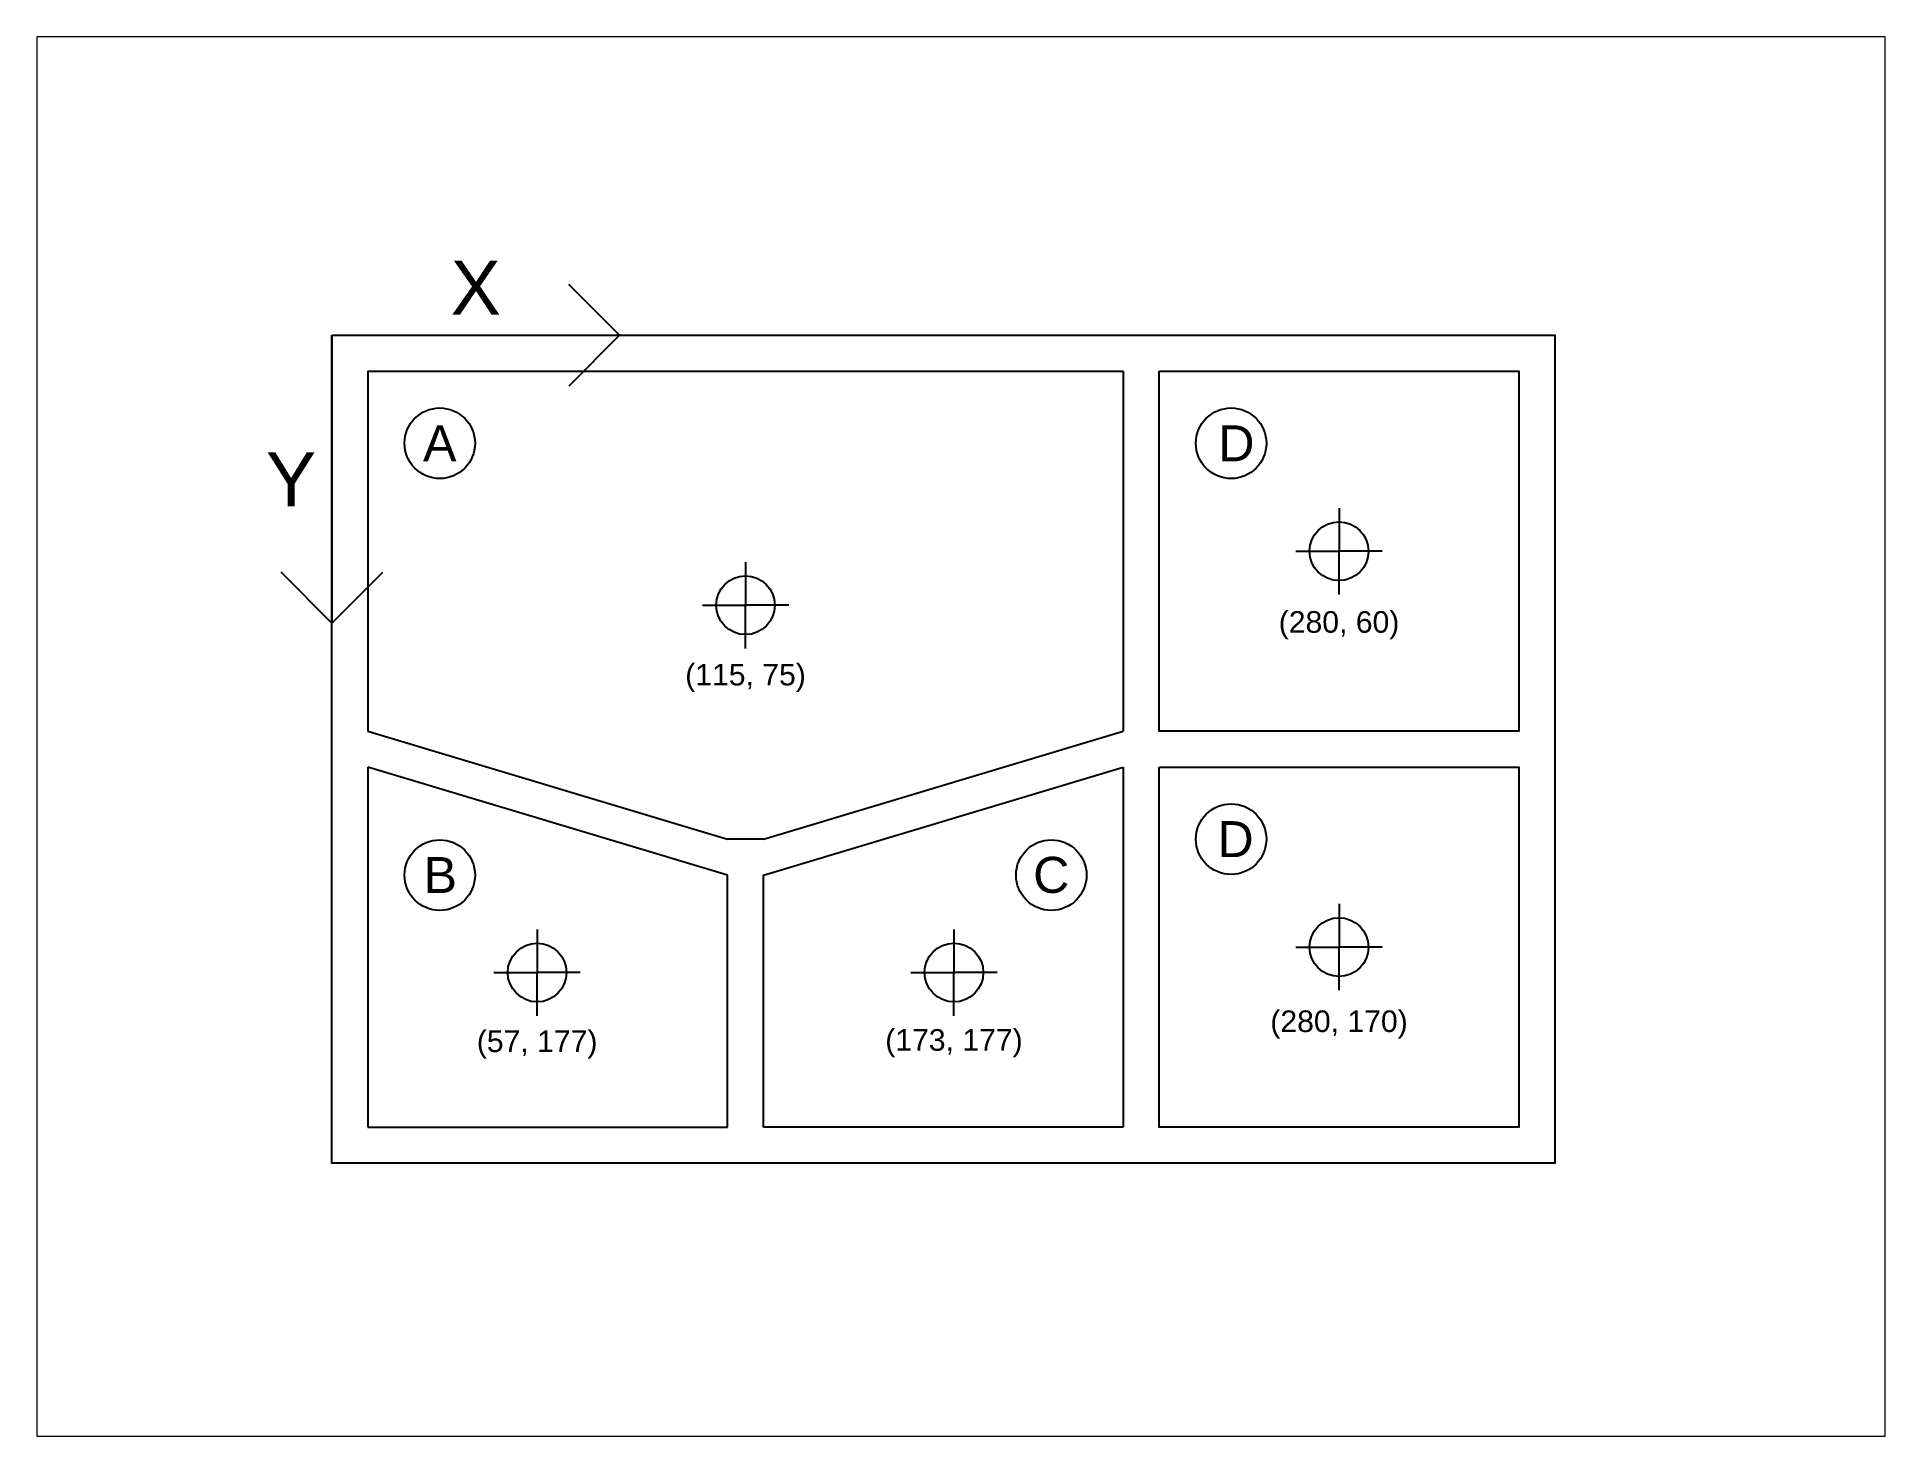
# Paper-space layout 'Layout1' of a CAD drawing. Header units: millimetres. Extents: x 3 to 260, y 2 to 197.
# The model-space entities are those that its viewports show. They can reach past a viewport. Long polylines and large blocks are cut down to what shows.
import ezdxf

# ---------------------------------------------------------------- set-up
doc = ezdxf.new("R2010")
doc.units = ezdxf.units.MM
doc.layers.add('Layer1', color=92, linetype='Continuous')
doc.layers.add('Letras', color=140, linetype='Continuous')
doc.styles.get("Standard").update_dxf_attribs({"font": 'arial.ttf'})

msp = doc.modelspace()

# ---------------------------------------------------------------- linework, layer by layer
for p, q in [((50, 250), (260, 250)), ((50, 250), (50, 150)), ((260, 250), (260, 150)), ((50, 150), (150, 120)), ((160, 120), (260, 150)), ((50, 140), (50, 40)), ((150, 110), (50, 140)), ((160, 110), (260, 140)), ((260, 140), (260, 40)), ((160, 120), (150, 120)), ((150, 40), (150, 110)), ((160, 40), (160, 110)), ((50, 40), (150, 40)), ((260, 40), (160, 40))]:
    msp.add_line(p, q)
for points in [[(40, 260), (380, 260), (380, 30), (40, 30)], [(270, 250), (370, 250), (370, 150), (270, 150)], [(270, 140), (370, 140), (370, 40), (270, 40)]]:
    msp.add_lwpolyline(points, close=True)
at = {"layer": 'Layer1'}
for p, q in [((120, 260), (105.86, 274.14)), ((40, 260), (40, 180)), ((40, 260), (120, 260)), ((120, 260), (105.86, 245.86)), ((320, 212), (320, 200)), ((155, 197), (155, 185)), ((308, 200), (320, 200)), ((320, 188), (320, 200)), ((332, 200), (320, 200)), ((40, 180), (25.86, 194.14)), ((40, 180), (54.14, 194.14)), ((143, 185), (155, 185)), ((155, 173), (155, 185)), ((167, 185), (155, 185)), ((320, 102), (320, 90)), ((97.06, 94.94), (97.06, 82.94)), ((212.94, 94.94), (212.94, 82.94)), ((308, 90), (320, 90)), ((320, 78), (320, 90)), ((332, 90), (320, 90)), ((85.06, 82.94), (97.06, 82.94)), ((97.06, 70.94), (97.06, 82.94)), ((109.06, 82.94), (97.06, 82.94)), ((200.94, 82.94), (212.94, 82.94)), ((212.94, 70.94), (212.94, 82.94)), ((224.94, 82.94), (212.94, 82.94))]:
    msp.add_line(p, q, dxfattribs=at)
for centre in [(320, 200), (155, 185), (320, 90), (97.06, 82.94), (212.94, 82.94)]:
    msp.add_circle(centre, 8.17, dxfattribs=at)
at = {"layer": 'Letras'}
msp.add_line((-42.51, 217.35), (-54.51, 217.35), dxfattribs=at)
for centre in [(70, 230), (290, 230), (290, 120), (70, 110), (240, 110)]:
    msp.add_circle(centre, 9.8, dxfattribs=at)

# ---------------------------------------------------------------- texts
at = {"layer": 'Layer1', "attachment_point": 5}
for s, width, heights, insert, char_height in [('X', 35.2536, [0], (80, 273.25), 15), ('Y', 35.2536, [0], (28.66, 220), 15), ('(280, 60)', 35.2536, [0], (320, 179.45), 6), ('(115, 75)', 35.2536, [0], (155, 164.8), 6), ('(280, 170)', 48.3759, [20.88], (320, 68.5), 6), ('(57, 177)', 35.2536, [0], (97.06, 62.94), 6), ('(173, 177)', 52.1588, [16.6], (212.94, 63.31), 6)]:
    msp.add_mtext_dynamic_manual_height_columns(s, width=width, gutter_width=12.5, heights=heights, dxfattribs=dict(at, insert=insert, char_height=char_height))
at = {"layer": 'Letras', "char_height": 10, "width": 109.1647, "attachment_point": 5}
for s, insert in [('\\pxqc;A', (70, 230)), ('\\pxqc;D', (291.46, 230)), ('\\pxqc;D', (291.23, 120)), ('\\pxqc;B', (70.14, 110.03)), ('\\pxqc;C', (240, 110))]:
    msp.add_mtext(s, dxfattribs=dict(at, insert=insert))

psp = doc.layouts.get("Layout1")

# ---------------------------------------------------------------- viewports
at = {"layer": 'Letras'}
psp.add_viewport(center=(131.73, 99.64), size=(256.89, 194.3671), view_center_point=(214.91, 148.52), view_height=388.7342, dxfattribs=at)

doc.saveas('drawing.dxf')
